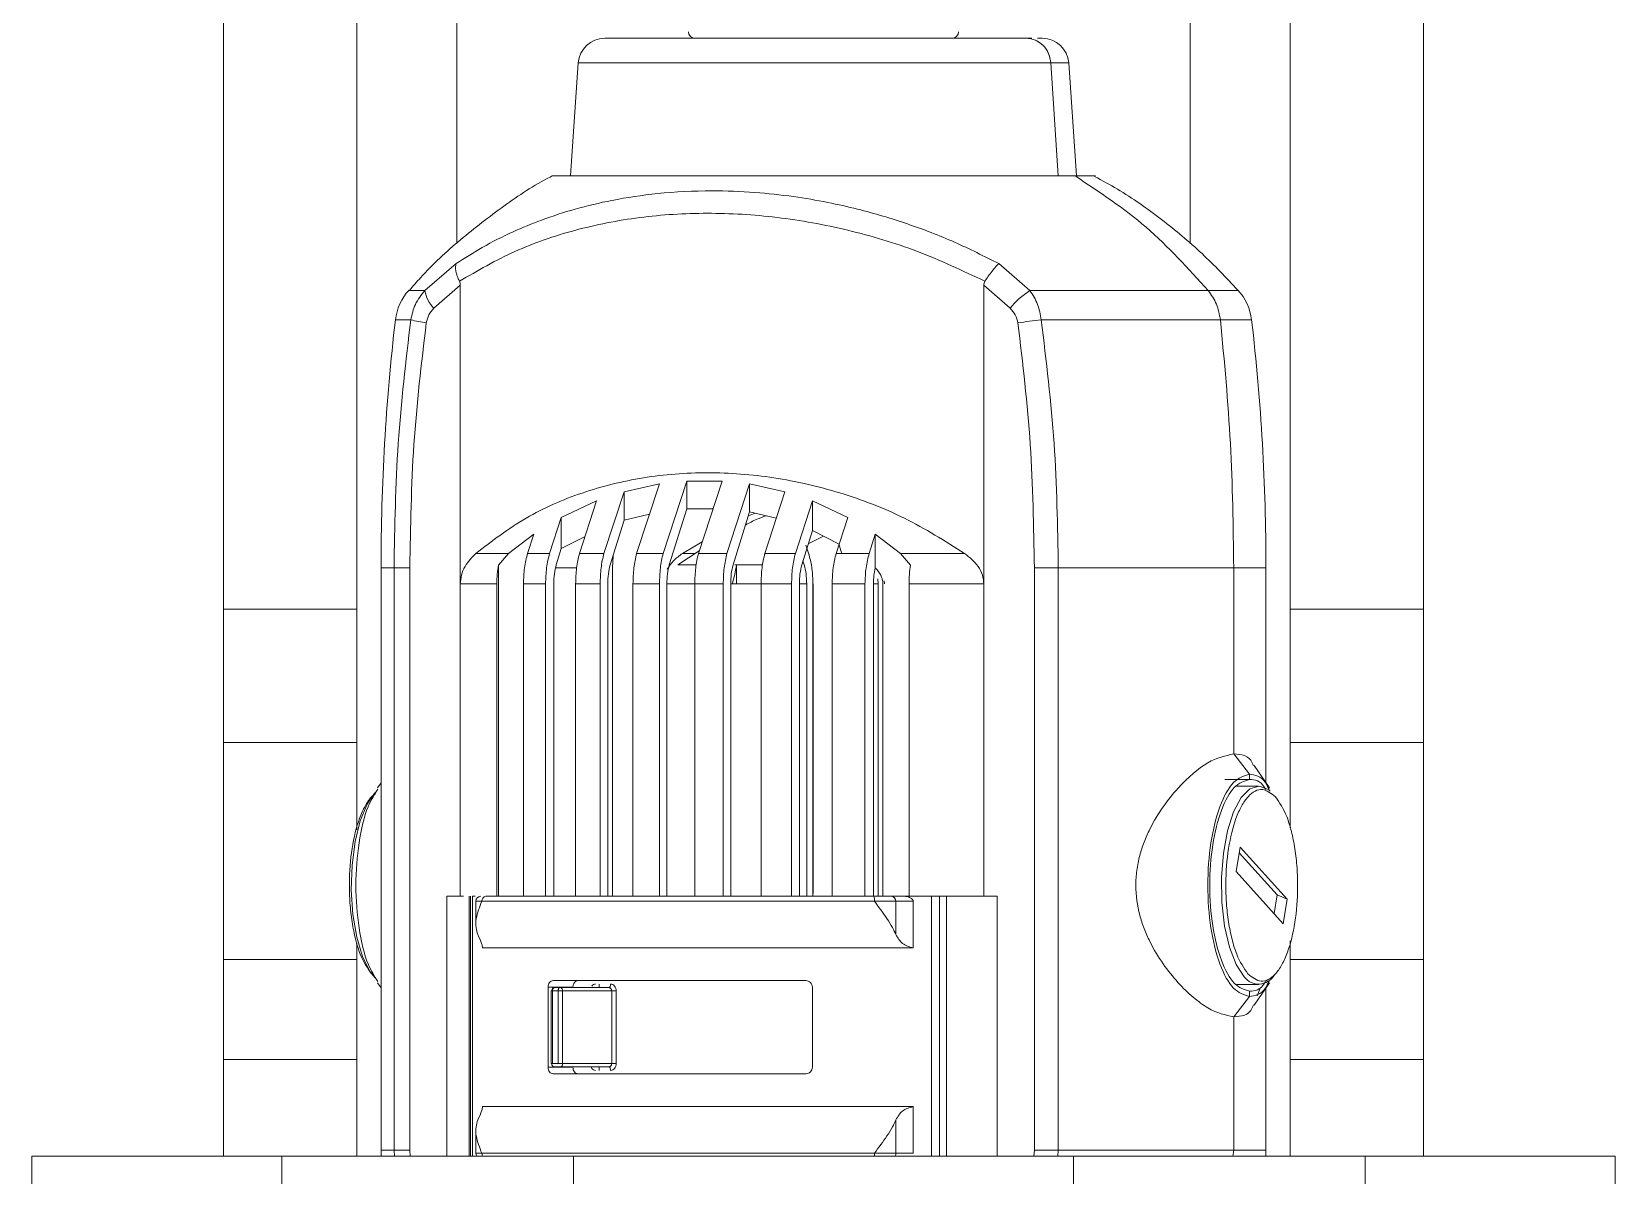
# Model space of a CAD drawing. Header units: millimetres. Extents: x 0 to 594, y 0 to 420.
# Drawn here: x 398.82 to 430.49, y 326.47 to 349.33 of the extents above; entities that cross this region are included whole.
import ezdxf

# ---------------------------------------------------------------- set-up
doc = ezdxf.new("R2010")
doc.units = ezdxf.units.MM

msp = doc.modelspace()

# ---------------------------------------------------------------- linework, layer by layer
at = {"color": 7, "linetype": 'Continuous', "lineweight": 15}
for p, q in [((402.6522, 326.8531), (402.6522, 373.1183)), ((405.3189, 373.1183), (405.3189, 333.3724)), ((407.3188, 345.0982), (407.3188, 373.1183)), ((421.9855, 373.1183), (421.9855, 345.0905)), ((423.9855, 333.4139), (423.9855, 373.1183)), ((426.6522, 326.8531), (426.6522, 373.1183)), ((418.8151, 349.1973), (418.7084, 349.1973)), ((409.7494, 348.705), (409.5914, 346.4452)), ((419.3443, 346.4456), (419.1978, 348.705)), ((419.713, 346.4452), (419.5549, 348.705)), ((407.3062, 344.6925), (406.6831, 344.1532)), ((418.7797, 344.1532), (418.1566, 344.6925)), ((407.3897, 344.26), (406.8632, 343.7998)), ((407.3897, 344.26), (407.3897, 338.2886)), ((417.859, 338.2886), (417.859, 344.26)), ((418.3855, 343.7998), (417.859, 344.26)), ((406.3692, 344.1532), (406.3798, 344.1532)), ((422.5888, 343.5689), (419.0055, 343.5689)), ((410.2604, 338.8997), (410.6638, 340.1336)), ((410.6638, 340.1336), (411.3703, 340.2875)), ((410.6638, 339.5614), (410.6638, 340.1336)), ((411.3703, 340.2875), (410.9153, 338.8997)), ((411.4449, 338.8997), (411.9198, 340.3465)), ((411.9198, 340.3465), (412.6263, 340.3465)), ((411.9198, 339.7937), (411.9198, 340.3465)), ((412.6263, 340.3465), (412.1514, 338.8997)), ((412.7207, 338.8997), (413.1758, 340.2875)), ((413.1758, 340.2875), (413.8823, 340.1336)), ((413.1758, 339.7295), (413.1758, 340.2875)), ((413.8823, 340.1336), (413.4788, 338.8997)), ((409.4078, 339.6205), (410.1143, 339.9493)), ((410.1143, 339.9493), (409.7723, 338.8997)), ((411.9198, 339.7937), (411.5665, 338.6705)), ((411.9198, 339.7937), (412.4448, 339.7937)), ((414.0898, 338.8997), (414.4317, 339.9493)), ((414.4317, 339.9493), (415.1382, 339.6205)), ((414.4317, 339.9493), (414.4317, 339.3591)), ((409.1745, 338.8997), (409.4078, 339.6205)), ((409.4078, 339.6205), (409.4078, 338.9951)), ((410.6638, 339.5614), (410.3852, 338.6705)), ((410.6638, 339.5614), (411.1718, 339.6823)), ((413.1758, 339.7295), (412.8432, 338.6705)), ((413.1502, 339.6481), (413.289, 339.7026)), ((413.1758, 339.7295), (413.7087, 339.6027)), ((415.1382, 339.6205), (414.9049, 338.8997)), ((408.3563, 338.8997), (408.8583, 339.2829)), ((408.8583, 339.2829), (408.7352, 338.8997)), ((409.4078, 338.9951), (409.8832, 339.2401)), ((414.4317, 339.3591), (414.2175, 338.6705)), ((414.6522, 339.2456), (414.3476, 339.0886)), ((414.4317, 339.3591), (414.9648, 339.0845)), ((415.5646, 338.8997), (415.6877, 339.2829)), ((415.6877, 339.2829), (416.1898, 338.8997)), ((415.6877, 339.2829), (415.6877, 338.6102)), ((407.6999, 338.8997), (408.3563, 338.8997)), ((408.1518, 338.6669), (408.3563, 338.8997)), ((409.1745, 338.8997), (408.7352, 338.8997)), ((409.4078, 338.9951), (409.3079, 338.6705)), ((409.7723, 338.8997), (410.2604, 338.8997)), ((410.9153, 338.8997), (411.4449, 338.8997)), ((411.7406, 338.6705), (412.1677, 338.9492)), ((411.8306, 338.8997), (412.2275, 339.1315)), ((412.1514, 338.8997), (412.7207, 338.8997)), ((413.4788, 338.8997), (414.0898, 338.8997)), ((414.3009, 339.0645), (414.3661, 338.8615)), ((414.9049, 338.8997), (415.5646, 338.8997)), ((414.9568, 339.0886), (415.0172, 338.8942)), ((416.1898, 338.8997), (417.4737, 338.8997)), ((416.1898, 338.8997), (416.3942, 338.6669)), ((405.8045, 338.6139), (405.8045, 332.9804)), ((406.3805, 338.6139), (406.0652, 338.6139)), ((406.0652, 326.9723), (406.0652, 338.6139)), ((406.3805, 338.6139), (406.3805, 326.9723)), ((408.1518, 332.0449), (408.1518, 338.6669)), ((411.7406, 338.6705), (412.1087, 338.6705)), ((412.9101, 338.6669), (412.9101, 338.2886)), ((414.2661, 338.6705), (414.241, 338.752)), ((418.8682, 326.9723), (418.8682, 338.6139)), ((419.3473, 338.6139), (418.8682, 338.6139)), ((422.8554, 338.6139), (419.3473, 338.6139)), ((419.3473, 338.6139), (419.3473, 326.9723)), ((422.8554, 338.6139), (422.8554, 334.89)), ((423.4998, 334.3152), (423.4998, 338.6139)), ((408.1199, 338.2886), (407.3897, 338.2886)), ((407.3897, 338.2886), (407.3897, 332.0449)), ((408.1199, 332.0449), (408.1199, 338.2886)), ((408.6524, 338.2886), (409.0951, 338.2886)), ((408.6524, 338.2886), (408.6524, 332.0449)), ((409.0951, 332.0449), (409.0951, 338.2886)), ((409.2577, 332.0449), (409.2577, 338.2886)), ((410.1857, 338.2886), (409.696, 338.2886)), ((409.696, 338.2886), (409.696, 332.0449)), ((410.1857, 332.0449), (410.1857, 338.2886)), ((410.3384, 332.0449), (410.3384, 338.2886)), ((411.3721, 338.2886), (410.8419, 338.2886)), ((410.8419, 338.2886), (410.8419, 332.0449)), ((411.3721, 332.0449), (411.3721, 338.2886)), ((411.521, 338.2886), (412.0786, 338.2886)), ((411.521, 332.0449), (411.521, 338.2886)), ((412.6474, 338.2886), (412.0786, 338.2886)), ((412.0786, 338.2886), (412.0786, 332.0449)), ((412.6474, 332.0449), (412.6474, 338.2886)), ((412.7973, 338.2886), (413.4041, 338.2886)), ((412.7973, 332.0449), (412.7973, 338.2886)), ((414.0134, 338.2886), (413.4041, 338.2886)), ((413.4041, 338.2886), (413.4041, 332.0449)), ((414.0134, 332.0449), (414.0134, 338.2886)), ((414.1696, 338.2886), (414.3162, 338.2886)), ((414.1696, 332.0449), (414.1696, 338.2886)), ((414.3162, 338.2886), (414.3162, 332.0449)), ((414.4409, 338.2886), (414.4409, 332.0449)), ((414.4409, 338.2886), (414.4458, 338.2886)), ((414.4458, 332.1032), (414.4458, 338.2886)), ((415.4818, 338.2886), (414.8255, 338.2886)), ((414.8255, 338.2886), (414.8255, 332.0449)), ((415.4818, 332.0449), (415.4818, 338.2886)), ((415.6517, 338.2886), (415.7475, 338.2886)), ((415.6517, 332.0449), (415.6517, 338.2886)), ((415.7475, 338.2886), (415.7412, 338.3947)), ((415.7475, 338.2886), (415.7475, 332.0449)), ((415.8394, 338.2886), (415.8394, 332.0449)), ((415.8653, 338.3493), (415.869, 338.2886)), ((417.859, 338.2886), (416.3623, 338.2886)), ((416.3623, 338.2886), (416.3623, 332.0449)), ((417.859, 332.0449), (417.859, 338.2886)), ((405.3189, 337.785), (402.6522, 337.785)), ((426.6522, 337.785), (423.9855, 337.785)), ((402.6522, 335.1183), (405.3189, 335.1183)), ((423.9855, 335.1183), (426.6522, 335.1183)), ((423.1694, 334.4864), (422.8554, 334.89)), ((423.1694, 334.4864), (423.1694, 334.3806)), ((423.5707, 334.2113), (423.2635, 334.6618)), ((405.8045, 334.3152), (405.7337, 334.2113)), ((423.1694, 334.3806), (422.6787, 334.3806)), ((423.3514, 334.2483), (422.9202, 334.2483)), ((422.9067, 332.5419), (422.983, 333.0304)), ((423.7207, 332.0741), (422.9648, 332.9142)), ((422.983, 333.0304), (423.9226, 331.986)), ((423.8464, 331.4975), (422.9067, 332.5419)), ((407.4528, 332.0449), (407.1211, 332.0449)), ((407.1211, 332.0449), (407.1211, 326.8531)), ((407.5932, 332.0462), (407.5932, 326.8531)), ((407.6865, 332.0449), (407.6317, 332.0449)), ((407.7007, 331.9464), (407.7007, 331.4912)), ((407.8208, 331.9464), (415.6708, 331.9464)), ((416.1004, 331.9464), (415.6708, 331.9464)), ((416.2682, 332.0449), (416.0091, 332.0449)), ((416.1004, 331.2785), (416.1004, 331.9464)), ((416.1004, 331.9464), (416.4451, 331.9464)), ((416.8124, 332.0449), (416.2682, 332.0449)), ((416.4451, 331.9464), (416.4451, 331.0148)), ((418.1276, 332.0449), (417.1136, 332.0449)), ((418.1276, 326.8531), (418.1276, 332.0449)), ((423.6626, 331.7017), (423.7207, 332.0741)), ((423.7207, 332.0741), (423.9226, 331.986)), ((423.9226, 331.986), (423.8464, 331.4975)), ((405.8045, 331.5474), (405.8045, 326.9723)), ((405.3189, 331.1139), (405.3189, 326.8531)), ((416.4451, 331.0148), (407.8321, 331.0148)), ((423.9855, 326.8531), (423.9855, 331.1555)), ((405.3189, 330.785), (402.6522, 330.785)), ((426.6522, 330.785), (423.9855, 330.785)), ((405.7337, 330.3166), (405.8045, 330.2127)), ((410.1677, 330.2893), (410.1677, 330.221)), ((423.2635, 329.8661), (423.5707, 330.3166)), ((409.1458, 328.6282), (409.1458, 330.2263)), ((409.1458, 330.2263), (409.6422, 330.2263)), ((409.2056, 330.1527), (409.2056, 328.7018)), ((409.2326, 330.1527), (409.2056, 330.1527)), ((409.2326, 330.1527), (409.3434, 330.1527)), ((409.2326, 328.7018), (409.2326, 330.1527)), ((409.3846, 330.221), (409.2739, 330.221)), ((409.3434, 330.1527), (409.3434, 328.7018)), ((409.4354, 330.1527), (409.3434, 330.1527)), ((410.3554, 330.221), (409.3846, 330.221)), ((409.4354, 330.1527), (410.4171, 330.1527)), ((409.4354, 328.7018), (409.4354, 330.1527)), ((409.6422, 330.221), (409.6422, 330.2263)), ((410.4171, 328.7018), (410.4171, 330.1527)), ((410.4171, 330.1527), (410.5066, 330.1527)), ((410.5066, 330.1527), (410.5066, 328.7018)), ((414.4289, 330.2263), (414.4289, 328.6282)), ((423.1694, 330.0414), (422.8554, 329.6378)), ((422.9202, 330.2795), (423.3514, 330.2795)), ((423.1694, 330.1473), (423.1694, 330.0414)), ((423.3887, 330.2224), (423.3218, 330.0552)), ((423.4998, 326.9723), (423.4998, 330.2127)), ((422.8554, 326.9723), (422.8554, 329.6378)), ((402.6522, 328.785), (405.3189, 328.785)), ((409.2056, 328.7018), (409.2326, 328.7018)), ((409.3434, 328.7018), (409.2326, 328.7018)), ((409.3434, 328.7018), (409.4354, 328.7018)), ((410.4171, 328.7018), (409.4354, 328.7018)), ((410.4171, 328.7018), (410.5066, 328.7018)), ((423.9855, 328.785), (426.6522, 328.785)), ((409.6422, 328.6282), (409.1458, 328.6282)), ((409.3846, 328.6335), (409.2739, 328.6335)), ((409.3846, 328.6335), (410.3554, 328.6335)), ((409.6422, 328.6282), (409.6422, 328.6335)), ((410.1677, 328.6335), (410.1677, 328.5652)), ((407.8321, 327.8398), (416.4451, 327.8398)), ((416.4451, 327.8398), (416.4451, 326.9081)), ((416.1004, 326.9081), (416.1004, 327.576)), ((407.7007, 327.3633), (407.7007, 326.9081)), ((398.8189, 326.8531), (398.8189, 320.1865)), ((398.8189, 326.8531), (403.8189, 326.8531)), ((403.8189, 326.8531), (403.8189, 320.1865)), ((403.8189, 326.8531), (409.6522, 326.8531)), ((405.8045, 326.9723), (405.8057, 326.8531)), ((406.0652, 326.9723), (406.3805, 326.9723)), ((407.8208, 326.9081), (415.6708, 326.9081)), ((409.6522, 326.8531), (409.6522, 320.1865)), ((409.6522, 326.8531), (419.6522, 326.8531)), ((416.1004, 326.9081), (415.6708, 326.9081)), ((416.4451, 326.9081), (416.1004, 326.9081)), ((419.3473, 326.9723), (418.8682, 326.9723)), ((422.8554, 326.9723), (419.3473, 326.9723)), ((419.6522, 326.8531), (419.6522, 320.1865)), ((419.6522, 326.8531), (425.4855, 326.8531)), ((422.84, 326.8531), (422.8554, 326.9723)), ((422.8554, 326.9723), (422.84, 326.8531)), ((423.4986, 326.8531), (423.4998, 326.9723)), ((425.4855, 326.8531), (425.4855, 320.1865)), ((425.4855, 326.8531), (430.4855, 326.8531)), ((430.4855, 326.8531), (430.4855, 320.1865))]:
    msp.add_line(p, q, dxfattribs=at)
at = {"color": 66, "linetype": 'Continuous', "lineweight": 15}
for p, q in [((419.1978, 348.705), (409.7494, 348.705)), ((419.5549, 348.705), (419.1978, 348.705)), ((406.4003, 343.5689), (406.092, 343.5689)), ((423.2124, 343.5689), (422.5888, 343.5689)), ((410.4362, 338.6139), (410.4444, 338.8597)), ((412.0918, 338.8997), (411.8306, 338.8997)), ((406.0652, 338.6139), (405.8045, 338.6139)), ((409.2867, 338.6139), (409.7013, 338.6139)), ((410.4362, 338.6139), (410.4251, 338.6139)), ((410.4362, 338.6139), (410.4362, 332.0449)), ((423.4998, 338.6139), (422.8554, 338.6139)), ((407.5695, 326.8531), (407.5695, 332.0449)), ((407.6317, 332.0449), (407.6317, 326.8531)), ((407.8208, 331.9464), (407.7007, 331.9464)), ((416.8124, 326.8531), (416.8124, 332.0449)), ((416.9687, 326.8531), (416.9687, 332.0449)), ((417.1136, 332.0449), (417.1136, 326.8531)), ((405.8045, 326.9723), (406.0652, 326.9723)), ((406.0751, 326.8531), (406.0652, 326.9723)), ((406.3805, 326.9723), (406.3904, 326.8531)), ((407.8208, 326.9081), (407.7007, 326.9081)), ((418.8583, 326.8531), (418.8682, 326.9723)), ((419.3473, 326.9723), (419.3375, 326.8531)), ((422.8554, 326.9723), (423.4998, 326.9723))]:
    msp.add_line(p, q, dxfattribs=at)
at = {"color": 7, "linetype": 'Continuous', "lineweight": 15, "flags": 128}
for points in [[(405.6852, 330.4128), (405.5834, 330.5421), (405.4346, 330.8415), (405.3183, 331.2303), (405.242, 331.684), (405.2103, 332.1742), (405.2252, 332.67), (405.2859, 333.1403), (405.3886, 333.5555), (405.5266, 333.8896), (405.6826, 334.1124)], [(423.5859, 334.147), (423.5489, 334.177), (423.3645, 334.248), (423.1792, 334.1943), (423.0047, 334.0194), (422.852, 333.7342), (422.7307, 333.3565), (422.6484, 332.9103), (422.6103, 332.4234), (422.6187, 331.9265), (422.6732, 331.4508), (422.7702, 331.0262), (422.9038, 330.6793), (423.0655, 330.432)], [(410.3554, 330.221), (410.3632, 330.2223), (410.3706, 330.2262), (410.3775, 330.2325), (410.3835, 330.241), (410.3885, 330.2514), (410.3922, 330.2632), (410.3944, 330.276), (410.3952, 330.2893)], [(409.2326, 330.1527), (409.2334, 330.1661), (409.2358, 330.1789), (409.2396, 330.1907), (409.2447, 330.201), (409.251, 330.2095), (409.2581, 330.2158), (409.2658, 330.2197), (409.2739, 330.221)], [(409.3846, 330.221), (409.3766, 330.2197), (409.3688, 330.2158), (409.3617, 330.2095), (409.3555, 330.201), (409.3503, 330.1907), (409.3465, 330.1789), (409.3442, 330.1661), (409.3434, 330.1527)], [(410.3554, 328.6335), (410.3632, 328.6322), (410.3706, 328.6283), (410.3775, 328.622), (410.3835, 328.6135), (410.3885, 328.6032), (410.3922, 328.5914), (410.3944, 328.5786), (410.3952, 328.5652)]]:
    msp.add_lwpolyline(points, dxfattribs=at)
at = {"color": 7, "linetype": 'Continuous', "lineweight": 15}
for centre, radius, start, end in [((412.0836, 349.3296), 0.1323, 180, 270), ((417.2208, 349.3296), 0.1323, 270, 0), ((410.2773, 348.6681), 0.5292, 90, 176), ((419.0271, 348.6681), 0.5292, 4, 90), ((407.1432, 343.4465), 1.0583, 137.37297, 173.35917), ((407.3064, 344.2483), 0.6305, 188.68238, 225.33992), ((419.5945, 342.8474), 1.5391, 121.96356, 141.76924), ((422.1611, 343.4465), 1.0583, 6.64083, 42.70445), ((448.6511, 338.6139), 42.8466, 173.35917, 180), ((407.0528, 346.0495), 2.5649, 255.26349, 262.29167), ((419.9519, 334.5668), 9.0517, 96.00162, 98.97428), ((380.6532, 338.6139), 42.8466, 0, 6.64083), ((407.7992, 331.9464), 0.0984, 90, 180), ((407.9098, 331.9563), 0.0895, 98.23567, 186.35355), ((415.4488, 331.9707), 0.2233, 353.7541, 19.39564), ((416.0054, 331.9499), 0.0951, 357.91707, 87.75297), ((423.3538, 330.6551), 0.3645, 217.73055, 328.19219), ((409.2797, 330.1576), 0.0637, 95.22246, 184.40767), ((409.3744, 330.1603), 0.0615, 352.8935, 80.4297), ((409.2797, 328.6969), 0.0637, 175.59358, 264.7763), ((409.3744, 328.6942), 0.0615, 279.57159, 7.10522), ((407.7992, 326.9081), 0.0984, 180, 213.96209)]:
    msp.add_arc(centre, radius, start, end, dxfattribs=at)
at = {"color": 66, "linetype": 'Continuous', "lineweight": 15}
for centre, radius, start, end in [((414.3449, 338.8732), 0.0241, 331.01666, 60.57075), ((407.9393, 326.9071), 0.1185, 179.48865, 207.07659), ((414.9485, 326.906), 0.7223, 355.80211, 0.16871), ((415.997, 326.9077), 0.1034, 328.15088, 0.23325)]:
    msp.add_arc(centre, radius, start, end, dxfattribs=at)
at = {"color": 7, "linetype": 'Continuous', "lineweight": 15}
for points, knots in [([(418.7084, 349.1973), (418.5952, 349.1973), (418.3622, 349.1973), (417.831, 349.1973), (417.1631, 349.1973), (416.3733, 349.1973), (415.5119, 349.1973), (414.6327, 349.1973), (413.7889, 349.1973), (413.0039, 349.1973), (412.2749, 349.1973), (411.6069, 349.1973), (411.0314, 349.1973), (410.5985, 349.1973), (410.3233, 349.1973), (410.2926, 349.1973), (410.2774, 349.1973)], [0, 0, 0, 0, 0.0662028, 0.1363709, 0.2094562, 0.2840926, 0.358729, 0.4318144, 0.5019827, 0.5681854, 0.6343881, 0.7045565, 0.7776418, 0.8522783, 0.9269146, 1, 1, 1, 1]), ([(418.7084, 349.1973), (418.7698, 349.19), (418.8927, 349.1755), (419.0501, 349.0633), (419.1648, 348.9018), (419.1868, 348.7706), (419.1978, 348.705)], [0, 0, 0, 0, 0.2499989, 0.4999972, 0.7500002, 1, 1, 1, 1]), ([(419.1978, 348.705), (419.1873, 348.7679), (419.1656, 348.8983), (419.0528, 349.0672), (418.9408, 349.1298), (418.8853, 349.1608)], [0, 0, 0, 0, 0.31982, 0.6635605, 1, 1, 1, 1]), ([(419.027, 349.1973), (419.0229, 349.1973), (419.0188, 349.1973), (418.9342, 349.1973), (418.9318, 349.1973)], [0, 0, 0, 0, 0.97169165, 1, 1, 1, 1]), ([(409.2279, 346.4453), (409.2139, 346.4383), (408.8734, 346.2688), (408.251, 345.8495), (407.3821, 345.1792), (406.7555, 344.6072), (406.4463, 344.2418), (406.3748, 344.1574)], [0, 0, 0, 0, 0.01279951, 0.31050545, 0.60933107, 0.90975878, 1, 1, 1, 1]), ([(419.685, 346.4456), (419.5446, 346.4456), (419.2554, 346.4456), (418.5964, 346.4456), (417.7676, 346.4456), (416.7877, 346.4456), (415.7189, 346.4456), (414.628, 346.4456), (413.5811, 346.4456), (412.607, 346.4456), (411.7025, 346.4456), (410.8738, 346.4456), (410.1596, 346.4456), (409.6228, 346.4456), (409.2841, 346.4456), (409.2462, 346.4456), (409.2277, 346.4456)], [0, 0, 0, 0, 0.0663739, 0.1367235, 0.2099979, 0.2848273, 0.3596567, 0.4329311, 0.5032808, 0.5696547, 0.6360286, 0.7063782, 0.7796527, 0.854482, 0.9293114, 1, 1, 1, 1]), ([(422.3447, 344.1532), (421.9454, 344.5947), (421.147, 345.4778), (420.1723, 346.123), (419.685, 346.4456)], [0, 0, 0, 0, 0.5000001, 1, 1, 1, 1]), ([(420.0766, 346.4456), (420.0778, 346.4456), (420.113, 346.4456), (420.0018, 346.4456), (419.7885, 346.4456), (419.685, 346.4456)], [0, 0, 0, 0, 0.01879247, 0.52366245, 1, 1, 1, 1]), ([(419.685, 346.4456), (420.1723, 346.123), (421.147, 345.4778), (421.9454, 344.5947), (422.3447, 344.1532)], [0, 0, 0, 0, 0.4999999, 1, 1, 1, 1]), ([(422.9365, 344.1649), (422.7027, 344.4126), (422.2259, 344.9177), (421.4145, 345.5863), (420.6928, 346.1016), (420.2253, 346.3531), (420.0712, 346.436)], [0, 0, 0, 0, 0.2778737, 0.5667289, 0.8571874, 1, 1, 1, 1]), ([(418.1566, 344.6925), (417.864, 344.8403), (417.2694, 345.1409), (416.3229, 345.5027), (415.4728, 345.7555), (414.7096, 345.9271), (414.0227, 346.0439), (413.2486, 346.1272), (412.3358, 346.1612), (411.3775, 346.1128), (410.4659, 345.9775), (409.6947, 345.7938), (409.0364, 345.5801), (408.4166, 345.324), (407.8439, 345.0363), (407.4786, 344.8027), (407.3062, 344.6925)], [0, 0, 0, 0, 0.0802341, 0.1631018, 0.2495547, 0.300748, 0.3596205, 0.4261716, 0.5004006, 0.5972792, 0.6805868, 0.7503199, 0.8163908, 0.8747448, 0.9408908, 1, 1, 1, 1]), ([(417.8797, 344.3406), (417.4333, 344.5509), (416.5422, 344.9706), (415.1375, 345.3865), (413.7245, 345.6439), (412.3245, 345.7272), (410.9651, 345.6424), (409.6732, 345.3848), (408.4554, 344.9695), (407.7345, 344.5506), (407.3731, 344.3406)], [0, 0, 0, 0, 0.1251981, 0.2498803, 0.3757149, 0.5007007, 0.6252236, 0.750645, 0.8749924, 1, 1, 1, 1]), ([(407.3062, 344.6925), (407.2997, 344.6667), (407.289, 344.6241), (407.2997, 344.5352), (407.3245, 344.4443), (407.3576, 344.3738), (407.3731, 344.3406)], [0, 0, 0, 0, 0.3029963, 0.50031785, 0.76468431, 1, 1, 1, 1]), ([(417.8797, 344.3406), (417.9015, 344.3738), (417.9476, 344.4443), (418.0156, 344.5352), (418.0882, 344.6241), (418.1308, 344.6667), (418.1566, 344.6925)], [0, 0, 0, 0, 0.2353253, 0.4996835, 0.6970243, 1, 1, 1, 1]), ([(407.3897, 344.26), (407.3892, 344.275), (407.3882, 344.3034), (407.378, 344.3287), (407.3731, 344.3406)], [0, 0, 0, 0, 0.5286788, 1, 1, 1, 1]), ([(417.8797, 344.3406), (417.8737, 344.3287), (417.8609, 344.3034), (417.8596, 344.275), (417.859, 344.26)], [0, 0, 0, 0, 0.4713195, 1, 1, 1, 1]), ([(406.4003, 343.5689), (406.4231, 343.6756), (406.4696, 343.8935), (406.6109, 344.0654), (406.6831, 344.1532)], [0, 0, 0, 0, 0.4894443, 1, 1, 1, 1]), ([(422.3447, 344.1532), (422.1517, 344.1532), (421.7657, 344.1532), (420.9308, 344.1532), (419.9457, 344.1532), (419.1684, 344.1532), (418.7797, 344.1532)], [0, 0, 0, 0, 0.25, 0.4999999, 0.7499999, 1, 1, 1, 1]), ([(418.7797, 344.1532), (418.8372, 344.0654), (418.9498, 343.8935), (418.9872, 343.6756), (419.0055, 343.5689)], [0, 0, 0, 0, 0.5105529, 1, 1, 1, 1]), ([(422.5888, 343.5689), (422.5691, 343.6765), (422.5297, 343.8917), (422.4063, 344.066), (422.3447, 344.1532)], [0, 0, 0, 0, 0.4999968, 1, 1, 1, 1]), ([(422.3447, 344.1532), (422.4063, 344.066), (422.5297, 343.8917), (422.5691, 343.6765), (422.5888, 343.5689)], [0, 0, 0, 0, 0.5000032, 1, 1, 1, 1]), ([(406.7087, 343.5077), (406.7223, 343.5637), (406.7496, 343.676), (406.8253, 343.7585), (406.8632, 343.7998)], [0, 0, 0, 0, 0.4988844, 1, 1, 1, 1]), ([(418.3855, 343.7998), (418.4234, 343.7584), (418.4989, 343.6759), (418.5263, 343.5637), (418.54, 343.5077)], [0, 0, 0, 0, 0.5014176, 1, 1, 1, 1]), ([(406.0652, 338.6139), (406.0789, 339.4434), (406.1065, 341.1018), (406.3024, 342.7467), (406.4003, 343.5689)], [0, 0, 0, 0, 0.50016826, 1, 1, 1, 1]), ([(406.7087, 343.5077), (406.613, 342.6985), (406.4208, 341.0737), (406.3939, 339.436), (406.3805, 338.6139)], [0, 0, 0, 0, 0.4980386, 1, 1, 1, 1]), ([(418.8682, 338.6139), (418.8547, 339.436), (418.8279, 341.0737), (418.6357, 342.6985), (418.54, 343.5077)], [0, 0, 0, 0, 0.50196135, 1, 1, 1, 1]), ([(419.0055, 343.5689), (419.1054, 342.7462), (419.3052, 341.1013), (419.3333, 339.4429), (419.3473, 338.6139)], [0, 0, 0, 0, 0.5001661, 1, 1, 1, 1]), ([(422.8554, 338.6139), (422.8443, 339.4418), (422.822, 341.0977), (422.6666, 342.7452), (422.5888, 343.5689)], [0, 0, 0, 0, 0.4999997, 1, 1, 1, 1]), ([(422.8554, 338.6139), (422.8442, 339.4418), (422.822, 341.0977), (422.6665, 342.7452), (422.5888, 343.5689)], [0, 0, 0, 0, 0.4999993, 1, 1, 1, 1]), ([(417.4737, 338.8997), (417.079, 339.1479), (416.287, 339.6459), (414.9878, 340.1389), (413.6586, 340.4451), (412.331, 340.5448), (411.0374, 340.4448), (409.8152, 340.1392), (408.6767, 339.646), (408.0258, 339.1486), (407.6999, 338.8997)], [0, 0, 0, 0, 0.1246064, 0.2500306, 0.3748062, 0.5002421, 0.6249598, 0.7502434, 0.87499, 1, 1, 1, 1]), ([(413.0932, 339.4665), (413.1677, 339.5072), (413.3008, 339.5798), (413.4418, 339.6296), (413.5037, 339.6515)], [0, 0, 0, 0, 0.5603514, 1, 1, 1, 1]), ([(407.6999, 338.8997), (407.6214, 338.8206), (407.502, 338.7005), (407.4045, 338.4748), (407.3945, 338.3493), (407.3897, 338.2886)], [0, 0, 0, 0, 0.4988712, 0.7578705, 1, 1, 1, 1]), ([(408.7352, 338.8997), (408.7115, 338.8071), (408.6642, 338.6224), (408.6563, 338.3997), (408.6524, 338.2886)], [0, 0, 0, 0, 0.5009773, 1, 1, 1, 1]), ([(409.0951, 338.2886), (409.0988, 338.3992), (409.1062, 338.6205), (409.1517, 338.8066), (409.1745, 338.8997)], [0, 0, 0, 0, 0.4997499, 1, 1, 1, 1]), ([(409.7723, 338.8997), (409.7503, 338.8058), (409.7064, 338.6185), (409.6994, 338.3983), (409.696, 338.2886)], [0, 0, 0, 0, 0.5013894, 1, 1, 1, 1]), ([(410.1857, 338.2886), (410.189, 338.3983), (410.1958, 338.6178), (410.2388, 338.8057), (410.2604, 338.8997)], [0, 0, 0, 0, 0.4999613, 1, 1, 1, 1]), ([(410.9153, 338.8997), (410.8941, 338.8053), (410.8517, 338.6169), (410.8452, 338.3979), (410.8419, 338.2886)], [0, 0, 0, 0, 0.5005993, 1, 1, 1, 1]), ([(411.3721, 338.2886), (411.3753, 338.3979), (411.3818, 338.6167), (411.4239, 338.8053), (411.4449, 338.8997)], [0, 0, 0, 0, 0.4995204, 1, 1, 1, 1]), ([(411.8306, 338.8997), (411.7679, 338.8526), (411.6493, 338.7638), (411.5661, 338.6409), (411.527, 338.5832)], [0, 0, 0, 0, 0.5297329, 1, 1, 1, 1]), ([(412.1514, 338.8997), (412.1304, 338.8052), (412.0883, 338.6166), (412.0818, 338.3978), (412.0786, 338.2886)], [0, 0, 0, 0, 0.5008677, 1, 1, 1, 1]), ([(412.6474, 338.2886), (412.6507, 338.398), (412.6572, 338.617), (412.6996, 338.8054), (412.7207, 338.8997)], [0, 0, 0, 0, 0.4998936, 1, 1, 1, 1]), ([(413.4788, 338.8997), (413.4573, 338.8054), (413.4142, 338.6175), (413.4075, 338.398), (413.4041, 338.2886)], [0, 0, 0, 0, 0.5014984, 1, 1, 1, 1]), ([(414.0134, 338.2886), (414.0169, 338.3985), (414.0239, 338.6186), (414.0678, 338.8059), (414.0898, 338.8997)], [0, 0, 0, 0, 0.4991876, 1, 1, 1, 1]), ([(414.3661, 338.8615), (414.3875, 338.7744), (414.4304, 338.6001), (414.4374, 338.3924), (414.4409, 338.2886)], [0, 0, 0, 0, 0.49985619, 1, 1, 1, 1]), ([(414.9049, 338.8997), (414.8822, 338.8066), (414.8366, 338.6206), (414.8292, 338.3992), (414.8255, 338.2886)], [0, 0, 0, 0, 0.500162, 1, 1, 1, 1]), ([(415.4818, 338.2886), (415.4857, 338.3998), (415.4936, 338.6226), (415.5409, 338.8072), (415.5646, 338.8997)], [0, 0, 0, 0, 0.4995599, 1, 1, 1, 1]), ([(417.4737, 338.8997), (417.571, 338.8204), (417.7187, 338.7002), (417.8405, 338.4745), (417.8529, 338.3492), (417.859, 338.2886)], [0, 0, 0, 0, 0.4997548, 0.7582561, 1, 1, 1, 1]), ([(408.1199, 338.2886), (408.1213, 338.3535), (408.124, 338.4844), (408.1425, 338.6058), (408.1518, 338.6669)], [0, 0, 0, 0, 0.496628, 1, 1, 1, 1]), ([(409.2577, 338.2886), (409.2601, 338.3578), (409.2648, 338.4963), (409.2935, 338.6124), (409.3079, 338.6705)], [0, 0, 0, 0, 0.4998107, 1, 1, 1, 1]), ([(410.3384, 338.2886), (410.3405, 338.3572), (410.3447, 338.4944), (410.3717, 338.6118), (410.3852, 338.6705)], [0, 0, 0, 0, 0.499864, 1, 1, 1, 1]), ([(411.521, 338.2886), (411.523, 338.357), (411.5271, 338.4937), (411.5534, 338.6116), (411.5665, 338.6705)], [0, 0, 0, 0, 0.5000904, 1, 1, 1, 1]), ([(412.7973, 338.2886), (412.7994, 338.357), (412.8035, 338.4938), (412.83, 338.6116), (412.8432, 338.6705)], [0, 0, 0, 0, 0.49968224, 1, 1, 1, 1]), ([(412.8296, 338.2886), (412.8466, 338.3522), (412.8807, 338.4795), (412.9003, 338.6044), (412.9101, 338.6669)], [0, 0, 0, 0, 0.4995231, 1, 1, 1, 1]), ([(412.8806, 338.6704), (412.8931, 338.6704), (413.0703, 338.6704), (413.2593, 338.6704), (413.435, 338.6704)], [0, 0, 0, 0, 0.0701403, 1, 1, 1, 1]), ([(414.1696, 338.2886), (414.1718, 338.3574), (414.1762, 338.4951), (414.2038, 338.612), (414.2175, 338.6705)], [0, 0, 0, 0, 0.4999134, 1, 1, 1, 1]), ([(414.3162, 338.2886), (414.3138, 338.3578), (414.3091, 338.4963), (414.2804, 338.6124), (414.2661, 338.6705)], [0, 0, 0, 0, 0.4997488, 1, 1, 1, 1]), ([(415.6517, 338.2886), (415.6533, 338.3456), (415.6566, 338.4598), (415.6774, 338.56), (415.6877, 338.6102)], [0, 0, 0, 0, 0.4998487, 1, 1, 1, 1]), ([(415.6877, 338.6102), (415.7275, 338.5651), (415.7877, 338.497), (415.8326, 338.3809), (415.8372, 338.3189), (415.8394, 338.2886)], [0, 0, 0, 0, 0.4988181, 0.754708, 1, 1, 1, 1]), ([(416.3942, 338.6669), (416.3849, 338.6058), (416.3665, 338.4844), (416.3637, 338.3535), (416.3623, 338.2886)], [0, 0, 0, 0, 0.5033717, 1, 1, 1, 1]), ([(422.8554, 329.6378), (422.6901, 329.6713), (422.4417, 329.7216), (422.0435, 330.0184), (421.739, 330.3113), (421.44, 330.6811), (421.211, 331.0561), (421.0604, 331.3952), (420.9401, 331.7606), (420.8826, 332.162), (420.9105, 332.566), (420.9696, 332.8564), (421.0606, 333.1334), (421.2117, 333.473), (421.4407, 333.8478), (421.8369, 334.3363), (422.358, 334.7854), (422.6896, 334.8551), (422.8554, 334.89)], [0, 0, 0, 0, 0.1244372, 0.1871176, 0.2493797, 0.312123, 0.374613, 0.4069542, 0.4374411, 0.5000313, 0.5309823, 0.5629534, 0.5934888, 0.6258883, 0.688594, 0.7507563, 0.8754121, 1, 1, 1, 1]), ([(422.8554, 334.89), (423.0038, 334.8806), (423.1695, 334.8701), (423.242, 334.674), (423.2496, 334.6535)], [0, 0, 0, 0, 0.8953967, 1, 1, 1, 1]), ([(423.1694, 330.0414), (423.0604, 330.0748), (422.8424, 330.1416), (422.5652, 330.6556), (422.38, 331.3902), (422.315, 332.2639), (422.38, 333.1376), (422.5652, 333.8723), (422.8424, 334.3862), (423.0604, 334.453), (423.1694, 334.4864)], [0, 0, 0, 0, 0.1250002, 0.2500001, 0.3749999, 0.4999999, 0.6249998, 0.7499999, 0.8749998, 1, 1, 1, 1]), ([(423.1694, 334.4864), (423.2819, 334.4708), (423.4257, 334.4509), (423.5385, 334.2313), (423.563, 334.1836)], [0, 0, 0, 0, 0.78286037, 1, 1, 1, 1]), ([(405.6137, 330.4951), (405.534, 330.6114), (405.4115, 330.7903), (405.2915, 331.1824), (405.2211, 331.5285), (405.1793, 331.9076), (405.1634, 332.4084), (405.211, 333.0179), (405.3396, 333.5392), (405.4843, 333.8586), (405.5931, 334.0261), (405.6664, 334.0774), (405.6919, 334.0953)], [0, 0, 0, 0, 0.1524984, 0.2345907, 0.3184249, 0.4022595, 0.484352, 0.6368504, 0.7893485, 0.8714413, 0.9552756, 1, 1, 1, 1]), ([(405.7414, 334.1836), (405.6727, 334.0788), (405.5091, 333.8291), (405.3472, 333.1306), (405.2799, 332.2639), (405.3472, 331.3972), (405.5091, 330.6988), (405.6727, 330.449), (405.7414, 330.3442)], [0, 0, 0, 0, 0.1327084, 0.3163546, 0.5000002, 0.6836459, 0.8672916, 1, 1, 1, 1]), ([(423.1694, 330.1473), (423.0656, 330.1791), (422.858, 330.2427), (422.594, 330.7322), (422.4176, 331.4318), (422.3557, 332.2639), (422.4176, 333.096), (422.594, 333.7957), (422.858, 334.2851), (423.0656, 334.3488), (423.1694, 334.3806)], [0, 0, 0, 0, 0.1250002, 0.2500001, 0.375, 0.4999998, 0.625, 0.7499999, 0.8749998, 1, 1, 1, 1]), ([(423.6907, 334.0328), (423.6036, 334.1018), (423.4697, 334.208), (423.2809, 334.159), (423.1393, 334.0485), (423.009, 333.8608), (422.8647, 333.538), (422.7359, 333.0183), (422.6884, 332.4084), (422.7042, 331.9076), (422.7461, 331.5285), (422.8165, 331.1824), (422.9364, 330.7903), (423.059, 330.6114), (423.1387, 330.4951)], [0, 0, 0, 0, 0.1197287, 0.1841804, 0.25, 0.3158198, 0.3802718, 0.5, 0.6197286, 0.6841806, 0.7500003, 0.8158197, 0.8802716, 1, 1, 1, 1]), ([(423.1694, 334.3806), (423.2775, 334.372), (423.3965, 334.3626), (423.49, 334.1894), (423.4985, 334.1738)], [0, 0, 0, 0, 0.90939279, 1, 1, 1, 1]), ([(423.1387, 330.4951), (423.2257, 330.4261), (423.3596, 330.3199), (423.5484, 330.3689), (423.69, 330.4793), (423.8203, 330.667), (423.9647, 330.9899), (424.0934, 331.5095), (424.1409, 332.1195), (424.1251, 332.6203), (424.0832, 332.9993), (424.0128, 333.3455), (423.8929, 333.7376), (423.7703, 333.9165), (423.6907, 334.0328)], [0, 0, 0, 0, 0.1197284, 0.1841805, 0.2500002, 0.3158196, 0.3802717, 0.5000001, 0.6197287, 0.6841803, 0.7499999, 0.8158197, 0.8802716, 1, 1, 1, 1]), ([(405.8047, 332.9804), (405.8047, 332.9399), (405.8046, 332.7182), (405.8066, 332.3645), (405.8058, 331.9625), (405.8046, 331.7208), (405.8047, 331.588), (405.8047, 331.5474)], [0, 0, 0, 0, 0.0913494, 0.4992999, 0.7005891, 0.9085099, 1, 1, 1, 1]), ([(407.8208, 331.9464), (407.7746, 331.8301), (407.7032, 331.6502), (407.6942, 331.4273), (407.7251, 331.3252), (407.7393, 331.2785)], [0, 0, 0, 0, 0.4986451, 0.7706434, 1, 1, 1, 1]), ([(415.6594, 332.0449), (415.3023, 332.0449), (414.5881, 332.0449), (413.5037, 332.0449), (412.425, 332.0449), (411.3693, 332.0449), (410.3661, 332.0449), (409.445, 332.0449), (408.6076, 332.0449), (408.1338, 332.0449), (407.8969, 332.0449)], [0, 0, 0, 0, 0.1230281, 0.2460459, 0.3725105, 0.4999999, 0.6274893, 0.7539539, 0.8769619, 1, 1, 1, 1]), ([(416.0091, 332.0449), (415.992, 332.0449), (415.9579, 332.0449), (415.873, 332.0449), (415.7724, 332.0449), (415.6966, 332.0449), (415.6594, 332.0449)], [0, 0, 0, 0, 0.2501336, 0.5000745, 0.7545738, 1, 1, 1, 1]), ([(416.1004, 331.2785), (416.0787, 331.3252), (416.0311, 331.4272), (415.8897, 331.6502), (415.7568, 331.83), (415.6708, 331.9464)], [0, 0, 0, 0, 0.229257, 0.5011242, 1, 1, 1, 1]), ([(416.4451, 331.9464), (416.4448, 331.9507), (416.444, 331.9593), (416.437, 331.9767), (416.4155, 332.0021), (416.375, 332.0251), (416.3229, 332.0419), (416.2866, 332.0439), (416.2682, 332.0449)], [0, 0, 0, 0, 0.0573441, 0.1164863, 0.2513045, 0.5012375, 0.7471295, 1, 1, 1, 1]), ([(416.9687, 332.0449), (416.9478, 332.0449), (416.9059, 332.0449), (416.8436, 332.0449), (416.8124, 332.0449)], [0, 0, 0, 0, 0.4999971, 1, 1, 1, 1]), ([(416.9687, 332.0449), (416.9882, 332.0449), (417.0273, 332.0449), (417.0848, 332.0449), (417.1136, 332.0449)], [0, 0, 0, 0, 0.5000038, 1, 1, 1, 1]), ([(407.7393, 331.2785), (407.7701, 331.2121), (407.8318, 331.0791), (407.832, 331.0362), (407.8321, 331.0148)], [0, 0, 0, 0, 0.4991835, 1, 1, 1, 1]), ([(416.4451, 331.0148), (416.3679, 331.0362), (416.2136, 331.079), (416.1381, 331.212), (416.1004, 331.2785)], [0, 0, 0, 0, 0.5000455, 1, 1, 1, 1]), ([(409.1458, 330.2263), (409.1473, 330.2437), (409.1503, 330.2783), (409.1728, 330.3221), (409.2053, 330.3524), (409.2312, 330.3565), (409.2442, 330.3586)], [0, 0, 0, 0, 0.2506125, 0.4997843, 0.7491687, 1, 1, 1, 1]), ([(409.2442, 330.3586), (409.606, 330.3586), (410.3296, 330.3586), (411.5821, 330.3586), (412.9115, 330.3586), (413.835, 330.3586), (414.2967, 330.3586)], [0, 0, 0, 0, 0.2500002, 0.5000001, 0.7499998, 1, 1, 1, 1]), ([(409.7406, 330.3586), (409.7276, 330.3566), (409.7017, 330.3525), (409.6692, 330.3221), (409.6467, 330.2783), (409.6437, 330.2437), (409.6422, 330.2263)], [0, 0, 0, 0, 0.2506114, 0.4997859, 0.7491788, 1, 1, 1, 1]), ([(410.0199, 330.2492), (410.0307, 330.2606), (410.0525, 330.2835), (410.0807, 330.2874), (410.0948, 330.2893)], [0, 0, 0, 0, 0.4985854, 1, 1, 1, 1]), ([(410.3952, 330.2893), (410.4098, 330.2872), (410.4388, 330.2829), (410.4757, 330.2515), (410.5014, 330.2064), (410.5049, 330.1706), (410.5066, 330.1527)], [0, 0, 0, 0, 0.2505708, 0.4997569, 0.7491555, 1, 1, 1, 1]), ([(414.2967, 330.3586), (414.3141, 330.3566), (414.3486, 330.3525), (414.3924, 330.3221), (414.4228, 330.2783), (414.4269, 330.2437), (414.4289, 330.2263)], [0, 0, 0, 0, 0.2506086, 0.4997804, 0.749174, 1, 1, 1, 1]), ([(423.5027, 330.3616), (423.4929, 330.3433), (423.398, 330.1668), (423.2774, 330.1565), (423.1694, 330.1473)], [0, 0, 0, 0, 0.1040219, 1, 1, 1, 1]), ([(423.563, 330.3442), (423.5385, 330.2966), (423.4257, 330.077), (423.2819, 330.057), (423.1694, 330.0414)], [0, 0, 0, 0, 0.21713963, 1, 1, 1, 1]), ([(410.4171, 330.1527), (410.4162, 330.1614), (410.4149, 330.1747), (410.407, 330.1907), (410.398, 330.203), (410.3859, 330.2126), (410.3712, 330.2196), (410.361, 330.2205), (410.3554, 330.221)], [0, 0, 0, 0, 0.2384067, 0.3662857, 0.4998922, 0.6782088, 0.821275, 1, 1, 1, 1]), ([(423.2495, 329.8745), (423.2418, 329.8538), (423.1693, 329.6578), (423.0036, 329.6472), (422.8554, 329.6378)], [0, 0, 0, 0, 0.105677, 1, 1, 1, 1]), ([(410.3554, 328.6335), (410.361, 328.634), (410.3712, 328.6349), (410.386, 328.6419), (410.398, 328.6516), (410.407, 328.6638), (410.4149, 328.6798), (410.4162, 328.6931), (410.4171, 328.7018)], [0, 0, 0, 0, 0.1788343, 0.3220038, 0.5005675, 0.634034, 0.761785, 1, 1, 1, 1]), ([(410.5066, 328.7018), (410.5049, 328.6839), (410.5014, 328.6482), (410.4758, 328.603), (410.4388, 328.5716), (410.4098, 328.5674), (410.3952, 328.5652)], [0, 0, 0, 0, 0.2506328, 0.499814, 0.7492044, 1, 1, 1, 1]), ([(409.2442, 328.4959), (409.2312, 328.498), (409.2053, 328.5021), (409.1728, 328.5324), (409.1504, 328.5762), (409.1473, 328.6109), (409.1458, 328.6282)], [0, 0, 0, 0, 0.25060857, 0.49977099, 0.74916384, 1, 1, 1, 1]), ([(409.2442, 328.4959), (409.606, 328.4959), (410.3296, 328.4959), (411.5821, 328.4959), (412.9115, 328.4959), (413.835, 328.4959), (414.2967, 328.4959)], [0, 0, 0, 0, 0.2500002, 0.5000001, 0.7499998, 1, 1, 1, 1]), ([(409.6422, 328.6282), (409.6437, 328.6109), (409.6467, 328.5763), (409.6691, 328.5325), (409.7017, 328.5021), (409.7276, 328.498), (409.7406, 328.4959)], [0, 0, 0, 0, 0.250617, 0.4997892, 0.7491748, 1, 1, 1, 1]), ([(410.0948, 328.5652), (410.081, 328.5674), (410.0534, 328.5718), (410.021, 328.5984), (410.0098, 328.6237), (410.0054, 328.6335)], [0, 0, 0, 0, 0.38016011, 0.75820591, 1, 1, 1, 1]), ([(414.4289, 328.6282), (414.4269, 328.6109), (414.4228, 328.5763), (414.3925, 328.5325), (414.3487, 328.5021), (414.3141, 328.498), (414.2967, 328.4959)], [0, 0, 0, 0, 0.2506205, 0.4997948, 0.7491814, 1, 1, 1, 1]), ([(407.8321, 327.8398), (407.832, 327.8183), (407.8319, 327.7755), (407.7701, 327.6425), (407.7393, 327.576)], [0, 0, 0, 0, 0.5000451, 1, 1, 1, 1]), ([(416.1004, 327.576), (416.1381, 327.6424), (416.2135, 327.7754), (416.3678, 327.8183), (416.4451, 327.8398)], [0, 0, 0, 0, 0.4991805, 1, 1, 1, 1]), ([(407.7393, 327.576), (407.7251, 327.5294), (407.6942, 327.4273), (407.7032, 327.2044), (407.7746, 327.0245), (407.8208, 326.9081)], [0, 0, 0, 0, 0.2292711, 0.5011277, 1, 1, 1, 1]), ([(415.6708, 326.9081), (415.7568, 327.0245), (415.8897, 327.2043), (416.0311, 327.4273), (416.0787, 327.5293), (416.1004, 327.576)], [0, 0, 0, 0, 0.4986466, 0.7706546, 1, 1, 1, 1])]:
    msp.add_open_spline(points, degree=3, knots=knots, dxfattribs=at)
at = {"color": 66, "linetype": 'Continuous', "lineweight": 15}
for points, knots in [([(406.3798, 344.1532), (406.3793, 344.1532), (406.378, 344.1532), (406.5698, 344.1532), (406.6831, 344.1532)], [0, 0, 0, 0, 0.40946506, 1, 1, 1, 1]), ([(422.3447, 344.1532), (422.4935, 344.1532), (422.7912, 344.1532), (422.9606, 344.1532), (422.9314, 344.1532), (422.9246, 344.1532)], [0, 0, 0, 0, 0.4335648, 0.8671302, 1, 1, 1, 1])]:
    msp.add_open_spline(points, degree=3, knots=knots, dxfattribs=at)

doc.saveas('drawing.dxf')
